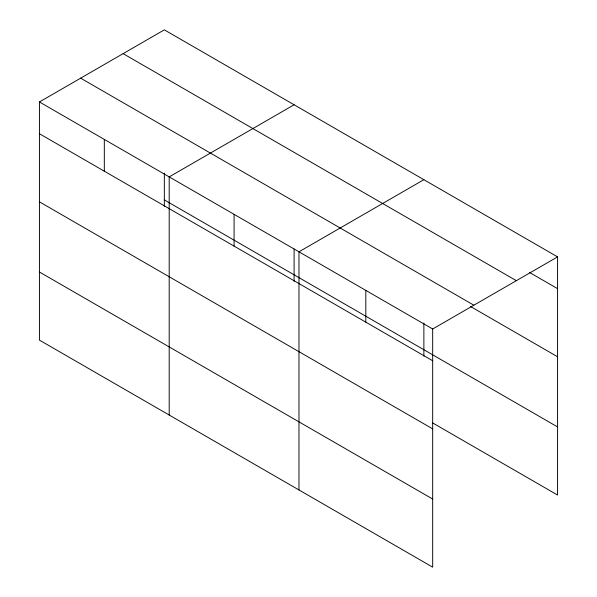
<?xml version="1.0" encoding="UTF-8"?>
<svg xmlns="http://www.w3.org/2000/svg" width="597" height="597" viewBox="0 0 597 597"><rect width="100%" height="100%" fill="white"/><g stroke="black" fill="none" stroke-linecap="round" stroke-linejoin="round"><path stroke-width="0.9" d="M432.668 428.87L432.668 328.992L39.432 101.96L39.432 340.118L432.668 567.15L432.668 428.87L39.432 201.838M432.728 422.96L557.568 495.04L557.568 256.882L164.332 29.85L39.432 101.96M294.097 104.773L169.197 176.884L169.197 415.034M423.87 179.69L298.97 251.8L298.97 489.958M432.668 328.992L557.568 256.882M529.382 272.374L557.568 288.649M123.116 53.648L516.353 280.68M80.647 78.162L473.884 305.201M470.585 306.537L557.568 356.76M164.332 199.898L557.568 426.93M39.432 133.728L432.668 360.76M39.432 272.008L432.668 499.04M423.87 322.962L423.87 356.185M365.819 290.396L365.819 322.164M294.097 248.964L294.097 281.262M234.084 214.345L234.084 246.113M164.332 173.123L164.332 206.338M104.318 139.422L104.318 171.19"/></g></svg>
